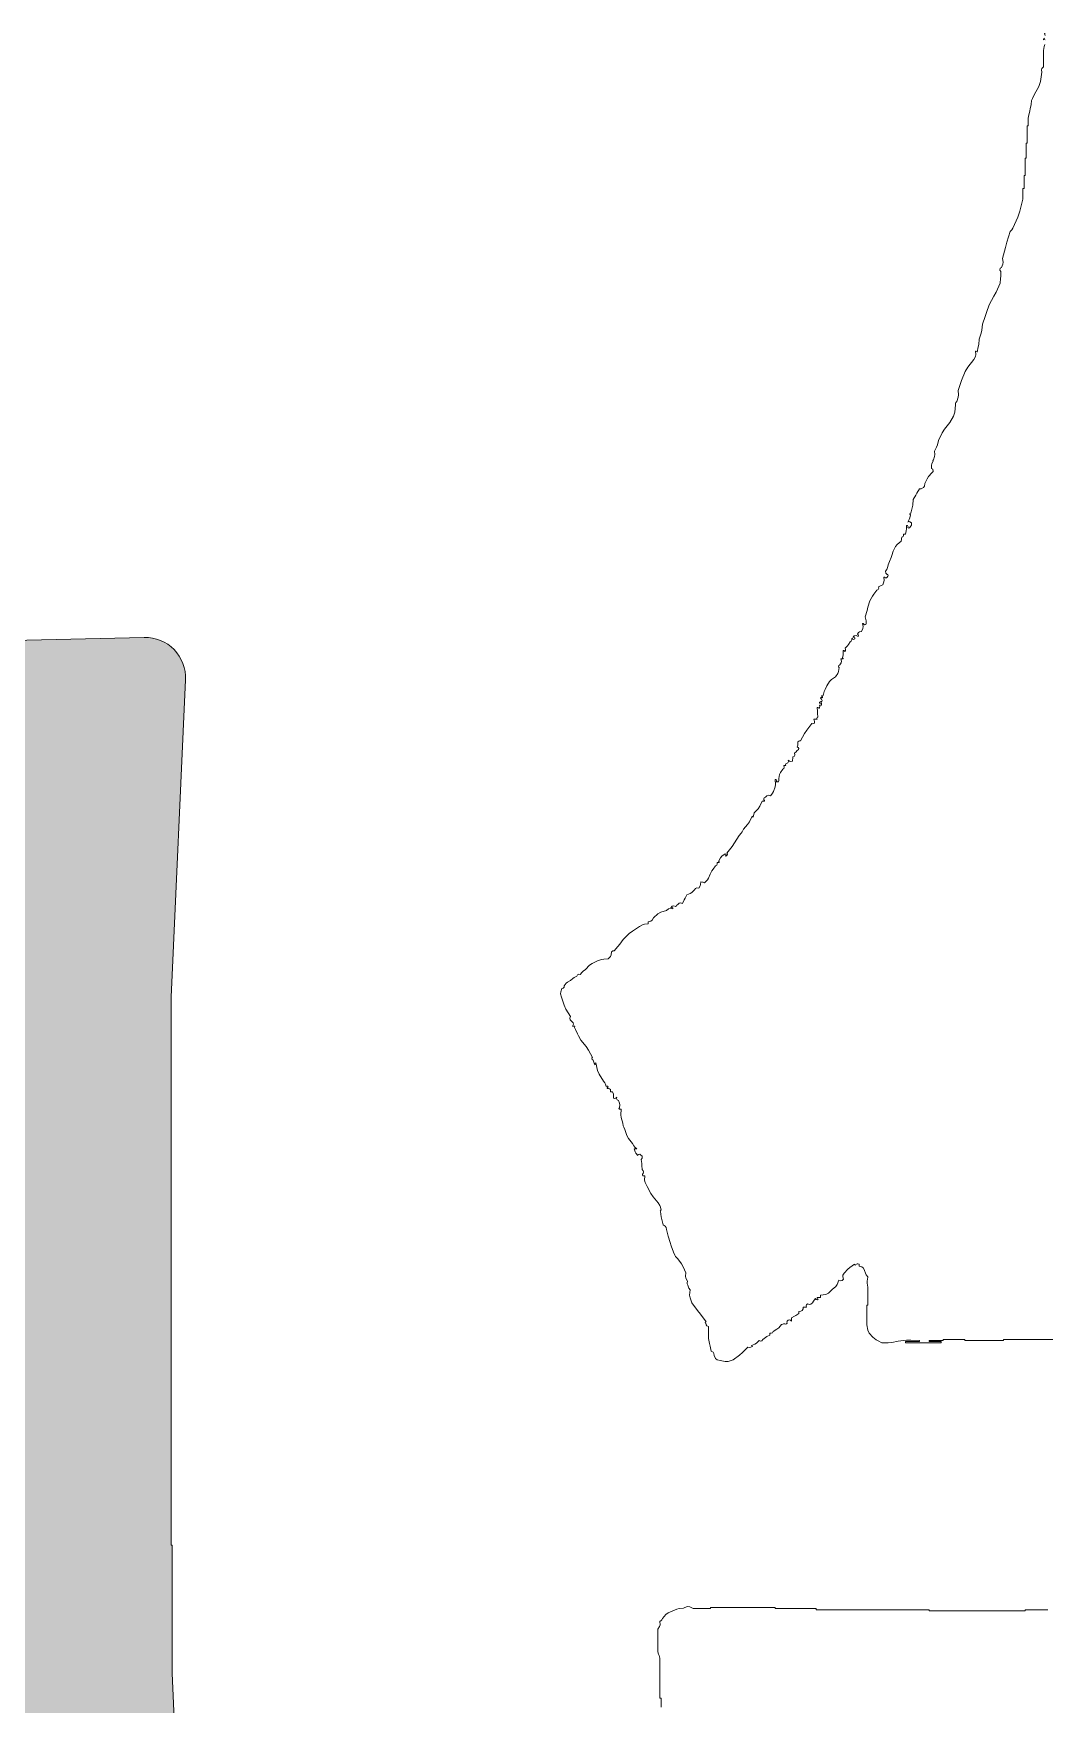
# Model space of a CAD drawing. Extents: x -2876908 to 633791, y -1383861 to 872234.
# Drawn here: x -432017 to -431399, y -1336851 to -1335829 of the extents above; entities that cross this region are included whole.
import ezdxf
from ezdxf.enums import TextEntityAlignment as Align

# ---------------------------------------------------------------- set-up
doc = ezdxf.new("R2010")
doc.units = 0
doc.header["$LTSCALE"] = 5
doc.header["$MEASUREMENT"] = 0
doc.layers.get('0').update_dxf_attribs({"linetype": 'CONTINUOUS', "lineweight": 25})
doc.layers.add('HFZT', color=5, linetype='CONTINUOUS', lineweight=15)
doc.styles.add('TSSD_NORM', font='tssdeng.shx', dxfattribs={"width": 0.7, "bigfont": 'hztxt.shx'})

# ---------------------------------------------------------------- blocks, each defined once
blk = doc.blocks.new('z')
h = blk.add_hatch(color=256)
h.paths.add_polyline_path([(298824.58, 23772.06), (298703.81, 23772.06, -0.414214), (298691.81, 23784.06), (298691.81, 23813.09), (298691.81, 23816.48), (298691.81, 23823.27), (298691.88, 23825.57), (298691.91, 23826.73), (298691.97, 23829.03), (298692.23, 23838.25), (298692.36, 23842.86), (298692.61, 23852.07), (298692.68, 23854.38), (298692.71, 23855.53), (298692.77, 23857.84), (298692.77, 23859.88), (298692.77, 23860.91), (298692.77, 23862.96), (298693.09, 23862.96), (298693.09, 23865.01), (298693.09, 23866.03), (298693.09, 23868.08), (298693.41, 23868.08), (298693.41, 23876.91), (298693.41, 23881.33), (298693.41, 23890.16), (298693.73, 23890.16), (298693.73, 23965.32), (298693.7, 24002.89), (298693.57, 24078.05), (298691.13, 24172.9, -0.429279), (298703.44, 24185.21), (298789.12, 24183.03), (298892.56, 24183.03), (298944.29, 24183.03), (299049.18, 24183.03, 0.414214), (299056.38, 24190.23), (299056.38, 24214.59), (299056.38, 24226.05), (299056.38, 24248.96), (299052.26, 24343.95, -0.427255), (299064.26, 24356.47), (299187.43, 24356.35, -0.422529), (299199.41, 24343.99), (299196.57, 24247.04), (299196.64, 24190.22, 0.413831), (299203.84, 24183.03), (299300.21, 24183.03), (299348.66, 24183.03), (299445.58, 24183.03), (299558.91, 24185.57, -0.434193), (299571.17, 24173.03), (299566.89, 24078.68), (299566.89, 24013.52), (299566.89, 23980.94), (299566.89, 23915.77), (299567.02, 23915.77), (299567.08, 23915.77), (299567.21, 23915.77), (299567.21, 23900.53), (299567.21, 23892.92), (299567.21, 23877.68), (299571.35, 23783.3, -0.427114), (299559.36, 23770.78), (299446.86, 23770.78), (299446.86, 23770.65), (299446.86, 23770.58), (299446.86, 23770.46), (299442.38, 23770.46), (299440.14, 23770.46), (299431.55, 23770.46), (299429.68, 23772.48), (299428.3, 23773.6), (299428.3, 23775.26), (299428.3, 23775.9), (299428.3, 23781.3), (299427.65, 23782.52), (299427.02, 23783.74), (299426.39, 23784.4), (299426.03, 23784.69), (299425.26, 23785.18), (299423.51, 23786.16), (299422.55, 23786.56), (299420.62, 23787.1), (299419.08, 23787.1), (299418.31, 23787.1), (299290.8, 23787.1), (299208.57, 23787.1, 0.414214), (299196.57, 23775.1), (299196.57, 23692.23), (299196.57, 23660.16), (299196.57, 23596.02), (299199.46, 23501.19, -0.423847), (299187.44, 23488.82), (299063.65, 23489.1, -0.427862), (299051.69, 23501.68), (299056.38, 23597.94), (299056.38, 23663.49), (299056.38, 23696.26), (299056.38, 23775.1, 0.414214), (299044.38, 23787.1), (299042.58, 23787.1), (299039.92, 23787.1), (299029.46, 23787.1), (298982.12, 23787.1), (298958.43, 23787.1), (298833.95, 23787.1), (298833.18, 23786.87), (298832.64, 23786.45), (298832.01, 23785.5), (298830.55, 23781.48), (298829.94, 23779.42), (298828.68, 23774.05), (298826.56, 23773.02)])
h.paths.add_polyline_path([(299203.77, 24070.04), (299298.73, 24070.04), (299331.57, 24070.04), (299422.7, 24070.04, -0.414214), (299429.9, 24062.84), (299429.9, 23979.27), (299429.9, 23955.65), (299429.9, 23910.17, -0.414214), (299422.7, 23902.97), (299290.48, 23902.97), (299203.77, 23902.97, -0.414214), (299196.57, 23910.17), (299196.57, 23960.19), (299196.57, 23984.01), (299196.57, 24062.84, -0.414214)], flags=16)
h.paths.add_polyline_path([(299056.38, 24062.52), (299056.38, 23977.67), (299056.38, 23954.85), (299056.38, 23910.49, -0.414214), (299049.18, 23903.29), (298835.04, 23903.29, -0.414214), (298827.84, 23910.49), (298827.84, 23973.45), (298827.84, 24001.16), (298827.84, 24062.52, -0.414214), (298835.04, 24069.72), (299049.18, 24069.72, -0.414214)], flags=16)
for points in [[(299826.6, 24365.12), (299826.37, 24365.15), (299826.58, 24364.53)], [(299826.45, 24363.69), (299826.09, 24363.51), (299826.05, 24363.23), (299826.3, 24363.33), (299826.53, 24363.27)], [(299826.45, 24361.85), (299826.32, 24361.24), (299826.05, 24360.03), (299826.05, 24358.11), (299826.05, 24357.15), (299826.05, 24355.23), (299825.61, 24354.73), (299825.47, 24354.29), (299825.57, 24353.63), (299825.18, 24350.82), (299824.7, 24349.39), (299823.33, 24346.9), (299822.77, 24345.83), (299822.56, 24345.22), (299822.37, 24344.02), (299822.12, 24342.74), (299821.99, 24342.1), (299821.73, 24340.82), (299821.67, 24340.5), (299821.64, 24340.34), (299821.57, 24340.02), (299821.57, 24339.06), (299821.57, 24338.58), (299821.57, 24337.62), (299821.45, 24337.62), (299821.38, 24337.62), (299821.25, 24337.62), (299821.25, 24335.57), (299821.25, 24334.55), (299821.25, 24332.5), (299821.13, 24332.5), (299821.06, 24332.5), (299820.93, 24332.5), (299820.93, 24330.71), (299820.93, 24329.81), (299820.93, 24328.02), (299820.81, 24328.02), (299820.74, 24328.02), (299820.61, 24328.02), (299820.61, 24325.97), (299820.61, 24324.95), (299820.61, 24322.9), (299820.49, 24322.9), (299820.42, 24322.9), (299820.29, 24322.9), (299820.29, 24321.36), (299820.29, 24320.59), (299820.29, 24319.06), (299820.17, 24319.06), (299820.1, 24319.06), (299819.97, 24319.06), (299819.97, 24317.78), (299819.97, 24317.14), (299819.97, 24315.86), (299819.07, 24312.31), (299818.45, 24310.55), (299816.93, 24307.22), (299816.66, 24306.8), (299816.5, 24306.6), (299816.13, 24306.26), (299815.23, 24303.06), (299814.78, 24301.46), (299813.89, 24298.25), (299814.1, 24297.18), (299814.02, 24296.53), (299813.57, 24295.53), (299813.17, 24295.32), (299813.09, 24294.73), (299813.41, 24294.41), (299813.36, 24293), (299813.32, 24292.3), (299813.25, 24290.89), (299812.03, 24288.27), (299811.35, 24286.99), (299809.89, 24284.49), (299809.12, 24282.19), (299808.74, 24281.03), (299807.97, 24278.73), (299807.72, 24276.91), (299807.53, 24276.01), (299807.01, 24274.25), (299806.82, 24272.7), (299806.69, 24271.93), (299806.37, 24270.41), (299806.25, 24270.61), (299806.12, 24270.7), (299805.89, 24270.73), (299805.97, 24269.69), (299805.86, 24269.11), (299805.41, 24268.17), (299803.62, 24265.89), (299802.85, 24264.6), (299801.73, 24261.93), (299801.35, 24260.77), (299801.15, 24260.2), (299800.77, 24259.04), (299800.78, 24257.69), (299800.68, 24256.98), (299800.29, 24255.68), (299800.01, 24255.39), (299799.92, 24255.13), (299799.97, 24254.72), (299799.76, 24252.51), (299799.37, 24251.34), (299798.21, 24249.44), (299796.65, 24247.48), (299795.97, 24246.4), (299794.85, 24244.16), (299794.54, 24242.84), (299794.31, 24242.19), (299793.73, 24240.96), (299793.79, 24239.93), (299793.72, 24239.38), (299793.41, 24238.4), (299793.27, 24238.38), (299793.17, 24238.2), (299793.25, 24238.08), (299792.91, 24237.23), (299792.81, 24236.76), (299792.77, 24235.84), (299793.21, 24235.58), (299793.3, 24234.92), (299792.93, 24234.56), (299791.92, 24233.42), (299791.48, 24232.75), (299790.85, 24231.36), (299790.71, 24230.59), (299790.41, 24230.15), (299789.73, 24229.76), (299789.53, 24229.76), (299789.44, 24229.76), (299789.25, 24229.76), (299788.48, 24228.48), (299788.1, 24227.84), (299787.33, 24226.56), (299787.21, 24224.94), (299787.08, 24224.13), (299786.69, 24222.56), (299786.49, 24222.51), (299786.4, 24222.23), (299786.53, 24222.08), (299786.36, 24221.14), (299786.19, 24220.67), (299785.73, 24219.84), (299785.9, 24220.03), (299786.12, 24220.09), (299786.37, 24220), (299786.81, 24219.63), (299786.88, 24219.01), (299786.53, 24218.56), (299786.38, 24218.24), (299786.05, 24218.11), (299785.73, 24218.24), (299785.87, 24218.48), (299785.69, 24218.85), (299785.41, 24218.88), (299785.37, 24217.84), (299785.31, 24217.32), (299785.09, 24216.32), (299784.83, 24216.32), (299784.7, 24216.32), (299784.45, 24216.32), (299784.52, 24215.89), (299784.35, 24215.55), (299783.97, 24215.36), (299783.93, 24214.9), (299783.9, 24214.68), (299783.81, 24214.24), (299782.6, 24213.26), (299782.07, 24212.59), (299781.4, 24211.19), (299781.03, 24209.95), (299780.8, 24209.34), (299780.28, 24208.15), (299779.97, 24207.19), (299779.81, 24206.71), (299779.48, 24205.75), (299779.13, 24205.29), (299779.2, 24204.69), (299779.64, 24204.31), (299779.84, 24204.26), (299779.93, 24203.99), (299779.8, 24203.83), (299779.66, 24203.49), (299779.38, 24203.32), (299779, 24203.35), (299778.93, 24203.48), (299778.83, 24203.53), (299778.68, 24203.51), (299778.72, 24202.61), (299778.65, 24202.13), (299778.36, 24201.27), (299777.85, 24201.02), (299777.6, 24200.89), (299777.08, 24200.63), (299777.16, 24200.21), (299776.99, 24199.87), (299776.6, 24199.67), (299775.64, 24198.48), (299775.22, 24197.83), (299774.52, 24196.47), (299773.93, 24194.56), (299773.64, 24193.6), (299773.08, 24191.67), (299773.3, 24190.92), (299773.37, 24190.53), (299773.4, 24189.75), (299773.26, 24189.46), (299772.85, 24189.38), (299772.6, 24189.59), (299772.53, 24189.71), (299772.42, 24189.77), (299772.28, 24189.75), (299772.46, 24188.8), (299772.39, 24188.22), (299771.96, 24187.35), (299771.42, 24187.26), (299771.1, 24187.04), (299770.84, 24186.55), (299771.05, 24186.38), (299771.1, 24186.15), (299771, 24185.91), (299770.4, 24186.16), (299769.86, 24186.05), (299769.4, 24185.59), (299769.63, 24185.73), (299769.91, 24185.66), (299770.04, 24185.43), (299769.98, 24185.15), (299769.66, 24184.99), (299769.4, 24185.11), (299769.33, 24185.23), (299769.22, 24185.29), (299769.08, 24185.27), (299769.16, 24184.85), (299768.98, 24184.5), (299768.6, 24184.31), (299768.16, 24183.46), (299767.85, 24183.05), (299767.16, 24182.39), (299767.28, 24182.02), (299767.23, 24181.74), (299767, 24181.43), (299766.89, 24181.63), (299766.75, 24181.72), (299766.52, 24181.75), (299766.55, 24180.85), (299766.52, 24180.39), (299766.36, 24179.51), (299766.49, 24179.44), (299766.54, 24179.33), (299766.52, 24179.19), (299766.27, 24179.19), (299766.14, 24179.19), (299765.88, 24179.19), (299766.08, 24178.5), (299765.99, 24178), (299765.56, 24177.43), (299765.27, 24177.28), (299765.19, 24176.87), (299765.4, 24176.63), (299765.18, 24175.47), (299764.93, 24174.89), (299764.28, 24173.91), (299763.05, 24173.06), (299762.49, 24172.46), (299761.72, 24171.19), (299761.17, 24170.08), (299760.94, 24169.49), (299760.6, 24168.3), (299760.43, 24168.42), (299760.19, 24168.34), (299760.12, 24168.14), (299760.32, 24168.03), (299760.41, 24167.89), (299760.44, 24167.66), (299760.2, 24167.77), (299759.97, 24167.71), (299759.8, 24167.5), (299760.16, 24167.21), (299760.27, 24166.82), (299760.12, 24166.38), (299759.87, 24166.53), (299759.51, 24166.35), (299759.48, 24166.06), (299759.74, 24166.06), (299759.86, 24166.06), (299760.12, 24166.06), (299760.12, 24165.81), (299760.12, 24165.68), (299760.12, 24165.42), (299759.86, 24165.42), (299759.74, 24165.42), (299759.48, 24165.42), (299759.59, 24165.05), (299759.55, 24164.78), (299759.32, 24164.46), (299759.2, 24164.66), (299759.07, 24164.75), (299758.84, 24164.78), (299758.9, 24163.63), (299758.94, 24163.06), (299759, 24161.9), (299758.8, 24161.74), (299758.74, 24161.51), (299758.84, 24161.26), (299758.46, 24161.26), (299758.26, 24161.26), (299757.88, 24161.26), (299757.96, 24160.88), (299757.99, 24160.69), (299758.04, 24160.3), (299757.89, 24159.99), (299757.56, 24159.86), (299757.24, 24159.98), (299755.77, 24158.02), (299755.09, 24156.99), (299753.88, 24154.86), (299753.53, 24154.84), (299753.34, 24154.76), (299753.08, 24154.54), (299753.07, 24153.9), (299753.04, 24153.57), (299752.92, 24152.94), (299753.2, 24152.88), (299753.36, 24152.56), (299753.24, 24152.3), (299752.79, 24151.85), (299752.57, 24151.63), (299752.12, 24151.18), (299752.23, 24150.71), (299752.06, 24150.31), (299751.64, 24150.06), (299751.57, 24149.55), (299751.54, 24149.29), (299751.48, 24148.78), (299750.96, 24148.68), (299750.61, 24148.77), (299750.2, 24149.1), (299750.27, 24148.68), (299750.1, 24148.34), (299749.72, 24148.14), (299749.51, 24147.97), (299749.46, 24147.74), (299749.56, 24147.5), (299749.3, 24147.5), (299749.17, 24147.5), (299748.92, 24147.5), (299749.07, 24147.06), (299748.96, 24146.67), (299748.6, 24146.38), (299747.89, 24145.44), (299747.64, 24144.83), (299747.48, 24143.66), (299747.43, 24143.27), (299747.4, 24143.08), (299747.32, 24142.7), (299747.06, 24142.7), (299746.93, 24142.7), (299746.68, 24142.7), (299746.82, 24142.95), (299746.64, 24143.31), (299746.36, 24143.34), (299746.46, 24141.92), (299746.36, 24141.16), (299745.88, 24139.82), (299745.59, 24139.25), (299745.39, 24138.97), (299744.92, 24138.54), (299744.33, 24138.71), (299743.84, 24138.54), (299743.48, 24138.06), (299743.13, 24137.91), (299742.96, 24137.63), (299743, 24137.26), (299743.12, 24137.19), (299743.18, 24137.08), (299743.16, 24136.94), (299742.9, 24136.94), (299742.77, 24136.94), (299742.52, 24136.94), (299741.77, 24135.4), (299741.27, 24134.67), (299740.12, 24133.42), (299739.99, 24132.91), (299739.92, 24132.65), (299739.8, 24132.14), (299739.67, 24132.26), (299739.6, 24132.33), (299739.48, 24132.46), (299738.69, 24130.79), (299738.15, 24129.98), (299736.91, 24128.62), (299736.51, 24127.79), (299736.25, 24127.39), (299735.63, 24126.7), (299734.29, 24124.5), (299733.55, 24123.44), (299731.95, 24121.41), (299732.14, 24121.12), (299731.97, 24120.7), (299731.63, 24120.61), (299731.77, 24120.84), (299731.7, 24121.12), (299731.47, 24121.25), (299730.52, 24120.55), (299730.1, 24120.06), (299729.55, 24119.01), (299729.68, 24118.94), (299729.73, 24118.84), (299729.71, 24118.69), (299729.46, 24118.69), (299729.33, 24118.69), (299729.07, 24118.69), (299729.15, 24118.27), (299728.98, 24117.93), (299728.59, 24117.73), (299727.89, 24116.75), (299727.57, 24116.23), (299726.99, 24115.17), (299726.55, 24114.05), (299726.21, 24113.5), (299725.39, 24112.61), (299724.96, 24112.79), (299724.73, 24112.86), (299724.27, 24112.93), (299724.16, 24112.13), (299724.02, 24111.72), (299723.63, 24111.01), (299723.1, 24111.15), (299722.66, 24110.98), (299722.35, 24110.53), (299721.61, 24109.77), (299721.11, 24109.45), (299720.11, 24109.09), (299719.6, 24108.07), (299719.35, 24107.55), (299718.83, 24106.53), (299718.26, 24106.68), (299717.85, 24106.58), (299717.39, 24106.21), (299717.13, 24105.96), (299717.01, 24105.83), (299716.75, 24105.57), (299716.21, 24105.8), (299715.71, 24105.69), (299715.31, 24105.25), (299715.56, 24105.4), (299715.92, 24105.22), (299715.95, 24104.93), (299715.17, 24105.08), (299714.65, 24104.95), (299714.03, 24104.45), (299712.33, 24103.92), (299711.49, 24103.43), (299710.19, 24102.21), (299709.8, 24101.53), (299709.36, 24101.22), (299708.59, 24101.09), (299708.59, 24100.83), (299708.59, 24100.71), (299708.59, 24100.45), (299707.52, 24100.38), (299706.95, 24100.2), (299706.03, 24099.65), (299703.96, 24098.32), (299702.98, 24097.54), (299701.23, 24095.81), (299700.2, 24094.42), (299699.65, 24093.74), (299698.51, 24092.45), (299698.16, 24092.43), (299697.97, 24092.35), (299697.71, 24092.13), (299697.61, 24091.22), (299697.38, 24090.71), (299696.75, 24090.05), (299695.44, 24089.94), (299694.79, 24089.81), (299693.55, 24089.41), (299691.96, 24088.7), (299691.19, 24088.14), (299690.02, 24086.85), (299689.31, 24086.36), (299688.98, 24086.06), (299688.42, 24085.41), (299688, 24085.48), (299687.66, 24085.31), (299687.46, 24084.93), (299686.64, 24084.51), (299686.25, 24084.25), (299685.54, 24083.65), (299684.68, 24083.14), (299684.27, 24082.81), (299683.62, 24082.05), (299683.67, 24081.64), (299683.39, 24081.29), (299682.98, 24081.25), (299682.65, 24080.28), (299682.61, 24079.69), (299682.82, 24078.68), (299683.62, 24076.27), (299684.18, 24075.08), (299685.54, 24072.92), (299685.33, 24072.37), (299685.44, 24071.89), (299685.86, 24071.48), (299686.29, 24071.07), (299686.39, 24070.6), (299686.18, 24070.04), (299686.44, 24070.04), (299686.57, 24070.04), (299686.82, 24070.04), (299686.77, 24069.66), (299686.81, 24069.43), (299686.98, 24069.08), (299687.62, 24067.8), (299687.94, 24067.16), (299688.58, 24065.88), (299690.17, 24063.97), (299690.89, 24062.93), (299692.11, 24060.76), (299691.89, 24060.51), (299691.97, 24060.11), (299692.26, 24059.96), (299692.46, 24059.36), (299692.59, 24059.07), (299692.91, 24058.52), (299692.74, 24058.73), (299692.82, 24059.05), (299693.07, 24059.16), (299693.6, 24056.87), (299694.07, 24055.72), (299695.31, 24053.72), (299695.77, 24053.17), (299695.95, 24052.82), (299696.11, 24052.12), (299696.35, 24052.22), (299696.58, 24052.16), (299696.75, 24051.96), (299696.55, 24051.84), (299696.46, 24051.71), (299696.43, 24051.48), (299696.83, 24051.52), (299697.09, 24051.44), (299697.39, 24051.16), (299697.39, 24050.9), (299697.39, 24050.77), (299697.39, 24050.52), (299697.64, 24050.52), (299697.77, 24050.52), (299698.03, 24050.52), (299698.28, 24049.78), (299698.35, 24049.38), (299698.35, 24048.6), (299698.75, 24048.55), (299699.01, 24048.64), (299699.31, 24048.92), (299699.23, 24048.5), (299699.4, 24048.15), (299699.79, 24047.96), (299700.12, 24047.12), (299700.19, 24046.62), (299700.11, 24045.72), (299699.98, 24045.65), (299699.93, 24045.54), (299699.95, 24045.4), (299700.2, 24045.4), (299700.33, 24045.4), (299700.59, 24045.4), (299700.5, 24043.72), (299700.6, 24042.85), (299701.07, 24041.24), (299701.21, 24040.44), (299701.34, 24040.04), (299701.71, 24039.32), (299702.29, 24037.52), (299702.77, 24036.63), (299703.95, 24035.16), (299704.34, 24034.43), (299704.61, 24034.09), (299705.23, 24033.55), (299704.91, 24033.55), (299704.75, 24033.55), (299704.43, 24033.55), (299704.73, 24032.72), (299704.97, 24032.31), (299705.55, 24031.63), (299705.69, 24031.93), (299706.1, 24032.01), (299706.35, 24031.79), (299706.8, 24031.43), (299706.86, 24030.81), (299706.51, 24030.35), (299706.71, 24029.21), (299706.77, 24028.63), (299706.83, 24027.47), (299707.11, 24027.02), (299707.18, 24026.72), (299707.15, 24026.19), (299706.94, 24026.03), (299706.89, 24025.8), (299706.99, 24025.55), (299707.24, 24025.55), (299707.37, 24025.55), (299707.63, 24025.55), (299707.57, 24024.25), (299707.72, 24023.54), (299708.27, 24022.35), (299709.37, 24020.29), (299710.07, 24019.3), (299711.63, 24017.55), (299712.12, 24016.73), (299712.29, 24016.25), (299712.43, 24015.31), (299712.29, 24015.3), (299712.2, 24015.11), (299712.27, 24014.99), (299712.51, 24013.38), (299712.67, 24012.57), (299713.07, 24010.99), (299713.66, 24010.63), (299713.92, 24010.23), (299714.03, 24009.55), (299714.22, 24008.78), (299714.32, 24008.4), (299714.51, 24007.63), (299715.15, 24005.71), (299715.47, 24004.75), (299716.11, 24002.83), (299716.49, 24001.99), (299716.76, 24001.58), (299717.39, 24000.91), (299718.5, 23999.34), (299718.99, 23998.49), (299719.79, 23996.75), (299719.66, 23995.71), (299719.77, 23995.1), (299720.27, 23994.19), (299720.2, 23993.74), (299720.24, 23993.48), (299720.43, 23993.07), (299720.59, 23992.46), (299720.72, 23992.15), (299721.07, 23991.63), (299720.94, 23990.08), (299721.05, 23989.25), (299721.55, 23987.78), (299723.26, 23985.53), (299724.12, 23984.41), (299725.87, 23982.18), (299725.68, 23982.13), (299725.59, 23981.86), (299725.71, 23981.7), (299725.83, 23981.22), (299726.06, 23980.95), (299726.51, 23980.74), (299726.51, 23979.34), (299726.51, 23978.63), (299726.51, 23977.22), (299726.84, 23975.69), (299727, 23974.92), (299727.31, 23973.38), (299727.88, 23973.08), (299728.14, 23972.73), (299728.27, 23972.1), (299728.64, 23971.27), (299729.14, 23970.86), (299730.03, 23970.66), (299731.54, 23970.36), (299732.4, 23970.4), (299733.87, 23970.82), (299735.73, 23972.2), (299736.61, 23972.98), (299738.2, 23974.66), (299738.76, 23974.55), (299739.11, 23974.59), (299739.64, 23974.82), (299739.51, 23974.95), (299739.44, 23975.01), (299739.32, 23975.14), (299740.31, 23975.53), (299740.79, 23975.84), (299741.56, 23976.58), (299742, 23976.43), (299742.38, 23976.54), (299742.68, 23976.9), (299743.45, 23977.5), (299743.88, 23977.76), (299744.76, 23978.18), (299744.76, 23978.44), (299744.76, 23978.57), (299744.76, 23978.82), (299745.18, 23978.75), (299745.52, 23978.92), (299745.72, 23979.3), (299746.86, 23979.95), (299747.4, 23980.39), (299748.28, 23981.38), (299748.66, 23981.46), (299748.85, 23981.5), (299749.24, 23981.54), (299749.49, 23981.45), (299749.7, 23981.51), (299749.88, 23981.7), (299749.83, 23982.11), (299749.92, 23982.37), (299750.2, 23982.66), (299750.6, 23982.71), (299750.86, 23982.62), (299751.16, 23982.34), (299751.16, 23982.73), (299751.16, 23982.92), (299751.16, 23983.3), (299752.05, 23983.82), (299752.5, 23984.07), (299753.4, 23984.58), (299753.4, 23984.84), (299753.4, 23984.97), (299753.4, 23985.22), (299754, 23985.28), (299754.37, 23985.51), (299754.68, 23986.02), (299754.68, 23986.22), (299754.68, 23986.31), (299754.68, 23986.5), (299755.06, 23986.5), (299755.25, 23986.5), (299755.64, 23986.5), (299755.59, 23986.91), (299755.68, 23987.17), (299755.96, 23987.46), (299756.53, 23987.32), (299756.94, 23987.41), (299757.4, 23987.78), (299757.75, 23988.32), (299757.95, 23988.58), (299758.36, 23989.07), (299758.5, 23988.77), (299758.91, 23988.69), (299759.16, 23988.91), (299758.96, 23989.02), (299758.87, 23989.16), (299758.84, 23989.39), (299759.22, 23989.39), (299759.42, 23989.39), (299759.8, 23989.39), (299759.8, 23989.64), (299759.8, 23989.77), (299759.8, 23990.03), (299761.36, 23990.25), (299762.2, 23990.68), (299763.32, 23991.79), (299764.34, 23992.65), (299764.77, 23993.26), (299765.24, 23994.51), (299765.79, 23994.3), (299766.27, 23994.4), (299766.68, 23994.83), (299766.42, 23995.48), (299766.47, 23995.99), (299766.84, 23996.59), (299767.96, 23997.78), (299768.58, 23998.33), (299769.88, 23999.31), (299769.93, 23999.11), (299770.2, 23999.02), (299770.36, 23999.15), (299770.68, 23999.38), (299770.95, 23999.42), (299771.32, 23999.31), (299771.32, 23999.05), (299771.32, 23998.92), (299771.32, 23998.67), (299772.13, 23998.51), (299772.59, 23998.14), (299772.92, 23997.39), (299773.18, 23996.57), (299773.38, 23996.16), (299773.88, 23995.47), (299773.74, 23994.71), (299773.71, 23994.32), (299773.72, 23993.55), (299773.74, 23993.16), (299773.77, 23992.96), (299773.88, 23992.59), (299773.88, 23990.41), (299773.88, 23989.32), (299773.88, 23987.14), (299773.75, 23987.14), (299773.69, 23987.14), (299773.56, 23987.14), (299773.56, 23984.78), (299773.56, 23983.59), (299773.56, 23981.22), (299773.92, 23979.63), (299774.31, 23978.82), (299775.32, 23977.54), (299776.36, 23976.82), (299776.91, 23976.5), (299778.04, 23975.94), (299779.97, 23975.87), (299780.97, 23975.97), (299782.85, 23976.42), (299785.39, 23976.68), (299786.69, 23976.71), (299789.25, 23976.58), (299789.25, 23976.45), (299789.25, 23976.39), (299789.25, 23976.26), (299787.58, 23976.26), (299786.75, 23976.26), (299785.09, 23976.26), (299785.09, 23976.13), (299785.09, 23976.07), (299785.09, 23975.94), (299789.31, 23975.94), (299791.42, 23975.94), (299795.65, 23975.94), (299795.65, 23976.07), (299795.65, 23976.13), (299795.65, 23976.26), (299794.24, 23976.26), (299793.54, 23976.26), (299792.13, 23976.26), (299792.13, 23976.39), (299792.13, 23976.45), (299792.13, 23976.58), (299793.79, 23976.58), (299794.62, 23976.58), (299796.29, 23976.58), (299796.29, 23976.71), (299796.29, 23976.77), (299796.29, 23976.9), (299798.85, 23976.9), (299800.13, 23976.9), (299802.69, 23976.9), (299802.69, 23976.77), (299802.69, 23976.71), (299802.69, 23976.58), (299807.3, 23976.58), (299809.6, 23976.58), (299814.21, 23976.58), (299814.21, 23976.71), (299814.21, 23976.77), (299814.21, 23976.9), (299828.94, 23976.9)], [(299827.33, 23896.56), (299824.65, 23896.56), (299823.3, 23896.56), (299820.61, 23896.56), (299820.61, 23896.44), (299820.61, 23896.37), (299820.61, 23896.24), (299809.22, 23896.24), (299803.52, 23896.24), (299792.13, 23896.24), (299792.13, 23896.37), (299792.13, 23896.44), (299792.13, 23896.56), (299778.68, 23896.56), (299771.96, 23896.56), (299758.52, 23896.56), (299758.52, 23896.69), (299758.52, 23896.76), (299758.52, 23896.88), (299753.65, 23896.88), (299751.22, 23896.88), (299746.36, 23896.88), (299746.36, 23897.01), (299746.36, 23897.08), (299746.36, 23897.2), (299738.68, 23897.2), (299734.83, 23897.2), (299727.15, 23897.2), (299727.15, 23897.08), (299727.15, 23897.01), (299727.15, 23896.88), (299725.1, 23896.88), (299724.08, 23896.88), (299722.03, 23896.88), (299721.03, 23897.45), (299720.21, 23897.49), (299719.15, 23897.04), (299717.84, 23896.9), (299717.17, 23896.74), (299715.95, 23896.24), (299714.56, 23895.66), (299713.88, 23895.16), (299712.91, 23894), (299712.68, 23893.56), (299712.5, 23893.35), (299712.11, 23893.04), (299712.14, 23892.11), (299711.99, 23891.58), (299711.47, 23890.8), (299711.47, 23888.11), (299711.47, 23886.77), (299711.47, 23884.08), (299711.73, 23883.31), (299711.85, 23882.93), (299712.11, 23882.16), (299712.11, 23877.42), (299712.11, 23875.06), (299712.11, 23870.32), (299712.24, 23870.32), (299712.3, 23870.32), (299712.43, 23870.32), (299712.43, 23867.63)]]:
    blk.add_lwpolyline(points)
blk.add_lwpolyline([(299445.58, 24183.03), (299558.91, 24185.57, -0.434193), (299571.17, 24173.03), (299566.89, 24078.68), (299566.89, 24013.52), (299566.89, 23980.94), (299566.89, 23915.77), (299567.02, 23915.77), (299567.08, 23915.77), (299567.21, 23915.77), (299567.21, 23900.53), (299567.21, 23892.92), (299567.21, 23877.68), (299571.35, 23783.3, -0.427114), (299559.36, 23770.78), (299446.86, 23770.78)], format="xyb")
blk = doc.blocks.new('施工设计图框')
at = {"layer": 'HFZT', "color": 5, "xscale": 0.004115013172850013, "yscale": 0.004115013172850013, "zscale": 0.004115013172850013}
blk.add_blockref('z', (-1339.9837, -74.635), dxfattribs=at)
at = {"layer": 'HFZT', "color": 2, "style": 'TSSD_NORM', "width": 0.7}
for tag, height, p in [('比例尺', 2.5, (7.2478, 17.5)), ('日期', 2.5, (7.2478, 3.5)), ('图号', 2.5, (-20.4898, 3.5)), ('图名', 4, (-76.2419, 0.75))]:
    blk.add_attdef(tag, text='', height=height, dxfattribs=at).set_placement(p, align=Align.MIDDLE)

msp = doc.modelspace()

# ---------------------------------------------------------------- block references
at = {"xscale": 500, "yscale": 500, "zscale": 500}
msp.add_blockref('施工设计图框', (-378302.006, -1348642.566), dxfattribs=at)

doc.saveas('drawing.dxf')
